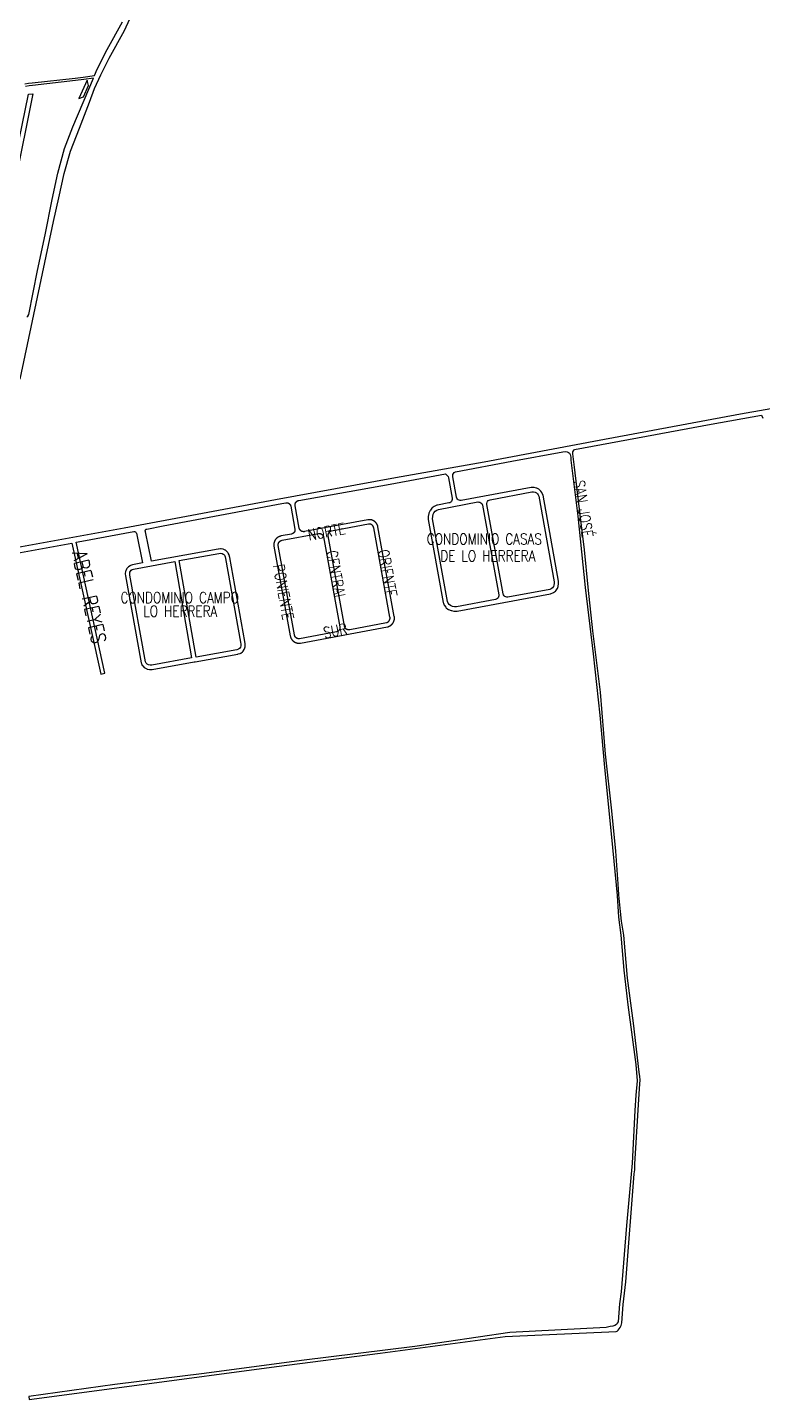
# Model space of a CAD drawing. Extents: x 0 to 349712, y 0 to 6275741.
# Drawn here: x 345301 to 346302, y 6270775 to 6272646 of the extents above; entities that cross this region are included whole.
import ezdxf

# ---------------------------------------------------------------- set-up
doc = ezdxf.new("R2010")
doc.units = 0
doc.header["$LTSCALE"] = 5
doc.layers.add('CALLES-URBANAS', color=6, linetype='Continuous')
doc.layers.add('NOMBRE-CALLE', color=2, linetype='Continuous')
doc.styles.add('ROMANS', font='romans.shx', dxfattribs={"height": 1})

msp = doc.modelspace()

# ---------------------------------------------------------------- linework, layer by layer
at = {"layer": 'CALLES-URBANAS'}
for points, elevation in [([(345290.8, 6272166.2), (345336.3, 6272381.2), (345343.4, 6272413.7), (345350.5, 6272446.7), (345359.3, 6272477.2), (345371.8, 6272508.7), (345385.2, 6272544.2), (345391.8, 6272562.7), (345400.7, 6272581.2), (345412.2, 6272604.2), (345432.8, 6272641.7), (345455.3, 6272690.7)], 26614), ([(345297.2, 6272568.8), (345302.3, 6272569.7), (345307, 6272570.3), (345307.1, 6272570.3), (345365.9, 6272576.8), (345376.8, 6272578.3), (345392, 6272580.4), (345395.6, 6272589.2), (345409.2, 6272615.7), (345430.4, 6272653.7)], 26613), ([(345299.6, 6272251.2), (345301.4, 6272252.2), (345302.4, 6272254.2), (345314.5, 6272314.2), (345324.8, 6272363.2), (345334.3, 6272411.2), (345341.9, 6272447.2), (345351.1, 6272480.7), (345362.3, 6272510.2), (345384.3, 6272561.7), (345390.5, 6272576.7), (345377.3, 6272574.9), (345366.3, 6272573.4), (345307.5, 6272566.9), (345302.8, 6272566.2), (345297.8, 6272565.4)], 26613), ([(345370.8, 6272549.2), (345377, 6272551.2), (345384, 6272566.7), (345381.9, 6272574.2), (345370.8, 6272549.2)], 26604), ([(345268.1, 6272388.2), (345302, 6272554.7), (345307.8, 6272555.2), (345283.3, 6272433.2)], 26613), ([(346365.3, 6272134.7), (346272.3, 6272118.7), (346079.7, 6272082.7), (345922.9, 6272053.2), (345802.1, 6272031.7), (345638.7, 6272001.7), (345432.5, 6271963.2), (345267.6, 6271933.2)], 26614), ([(345678, 6271958.3), (345677.7, 6271958.2), (345677.6, 6271958.2), (345677.5, 6271958.2), (345677.4, 6271958.2), (345677.3, 6271958.2), (345677.2, 6271958.2), (345677.1, 6271958.2), (345677, 6271958.2), (345676.9, 6271958.2), (345676.8, 6271958.2), (345676.7, 6271958.2), (345676.6, 6271958.2), (345676.5, 6271958.2), (345676.4, 6271958.2), (345676.3, 6271958.2), (345676.2, 6271958.3), (345676, 6271958.3), (345675.9, 6271958.3), (345675.8, 6271958.3), (345675.7, 6271958.3), (345675.6, 6271958.3), (345675.5, 6271958.4), (345675.4, 6271958.4), (345675.3, 6271958.4), (345675.2, 6271958.5), (345675.1, 6271958.5), (345675, 6271958.5), (345674.9, 6271958.5), (345674.8, 6271958.6), (345674.7, 6271958.6), (345674.6, 6271958.7), (345674.5, 6271958.7), (345674.4, 6271958.7), (345674.3, 6271958.8), (345674.3, 6271958.8), (345674.2, 6271958.9), (345674.1, 6271958.9), (345674, 6271959), (345673.9, 6271959), (345673.8, 6271959.1), (345673.7, 6271959.2), (345673.6, 6271959.2), (345673.5, 6271959.3), (345673.4, 6271959.3), (345673.4, 6271959.4), (345673.3, 6271959.5), (345673.2, 6271959.5), (345673.1, 6271959.6), (345673, 6271959.7), (345673, 6271959.7), (345672.9, 6271959.8), (345672.8, 6271959.9), (345672.7, 6271959.9), (345672.6, 6271960), (345672.6, 6271960.1), (345672.5, 6271960.2), (345672.4, 6271960.2), (345672.4, 6271960.3), (345672.3, 6271960.4), (345672.2, 6271960.5), (345672.2, 6271960.6), (345672.1, 6271960.7), (345672, 6271960.7), (345672, 6271960.8), (345671.9, 6271960.9), (345671.9, 6271961), (345671.8, 6271961.1), (345671.8, 6271961.2), (345671.7, 6271961.3), (345671.7, 6271961.4), (345671.6, 6271961.5), (345671.6, 6271961.6), (345671.5, 6271961.6), (345671.5, 6271961.7), (345671.4, 6271961.8), (345671.4, 6271961.9), (345671.3, 6271962), (345671.3, 6271962.1), (345671.3, 6271962.2), (345671.2, 6271962.3), (345671.2, 6271962.4), (345671.2, 6271962.5), (345671.1, 6271962.6), (345671, 6271963.1), (345665.5, 6271993.3), (345665.4, 6271994.1), (345665.4, 6271994.2), (345665.4, 6271994.3), (345665.4, 6271994.4), (345665.4, 6271994.5), (345665.4, 6271994.6), (345665.4, 6271994.7), (345665.4, 6271994.9), (345665.4, 6271995), (345665.4, 6271995.1), (345665.4, 6271995.2), (345665.4, 6271995.3), (345665.4, 6271995.4), (345665.4, 6271995.5), (345665.4, 6271995.6), (345665.4, 6271995.7), (345665.4, 6271995.8), (345665.4, 6271995.9), (345665.5, 6271996), (345665.5, 6271996.1), (345665.5, 6271996.2), (345665.5, 6271996.3), (345665.6, 6271996.4), (345665.6, 6271996.5), (345665.6, 6271996.6), (345665.6, 6271996.7), (345665.7, 6271996.8), (345665.7, 6271996.9), (345665.7, 6271997), (345665.8, 6271997.1), (345665.8, 6271997.2), (345665.9, 6271997.3), (345665.9, 6271997.4), (345665.9, 6271997.5), (345666, 6271997.6), (345666, 6271997.7), (345666.1, 6271997.8), (345666.1, 6271997.9), (345666.2, 6271998), (345666.2, 6271998.1), (345666.3, 6271998.1), (345666.4, 6271998.2), (345666.4, 6271998.3), (345666.5, 6271998.4), (345666.5, 6271998.5), (345666.6, 6271998.6), (345666.7, 6271998.7), (345666.7, 6271998.7), (345666.8, 6271998.8), (345666.9, 6271998.9), (345666.9, 6271999), (345667, 6271999.1), (345667.1, 6271999.1), (345667.1, 6271999.2), (345667.2, 6271999.3), (345667.3, 6271999.3), (345667.4, 6271999.4), (345667.5, 6271999.5), (345667.5, 6271999.6), (345667.6, 6271999.6), (345667.7, 6271999.7), (345667.8, 6271999.8), (345667.9, 6271999.8), (345667.9, 6271999.9), (345668, 6271999.9), (345668.1, 6272000), (345668.2, 6272000), (345668.3, 6272000.1), (345668.4, 6272000.2), (345668.5, 6272000.2), (345668.6, 6272000.3), (345668.7, 6272000.3), (345668.8, 6272000.4), (345668.9, 6272000.4), (345669, 6272000.4), (345669.1, 6272000.5), (345669.1, 6272000.5), (345669.2, 6272000.6), (345669.3, 6272000.6), (345669.4, 6272000.6), (345669.5, 6272000.7), (345669.6, 6272000.7), (345669.7, 6272000.7), (345669.8, 6272000.8), (345669.9, 6272000.8), (345670, 6272000.8), (345670.6, 6272000.9), (345795.1, 6272023.2), (345870.3, 6272037.3), (345873.1, 6272034.6), (345873.8, 6272033.3), (345874.3, 6272031.9), (345879.3, 6272003.9), (345879.4, 6272002.3), (345879.1, 6272000.9), (345878.5, 6271999.6), (345877.6, 6271998.6), (345876.2, 6271997.8), (345874.9, 6271997.5), (345859.2, 6271994.6), (345858.6, 6271994.4), (345855.6, 6271993.1), (345854.8, 6271992.7), (345852.3, 6271990.6), (345851.9, 6271990.3), (345849.8, 6271987.7), (345849.4, 6271987.1), (345848, 6271984.3), (345847.8, 6271983.7), (345847, 6271980.1), (345846.9, 6271979.6), (345846.7, 6271975.6), (345846.7, 6271974.9), (345867.3, 6271861.6), (345867.5, 6271860.9), (345868.7, 6271858), (345869, 6271857.4), (345870.7, 6271855.1), (345871.2, 6271854.6), (345873.5, 6271852.5), (345873.6, 6271852.4), (345874, 6271852.1), (345874.5, 6271851.9), (345877.9, 6271850.7), (345878.4, 6271850.6), (345881.7, 6271849.9), (345882.2, 6271849.9), (345885.7, 6271849.8), (345886.3, 6271849.8), (346013.6, 6271873.7), (346014.2, 6271873.8), (346016.7, 6271874.8), (346017.4, 6271875.2), (346020.1, 6271877.2), (346020.7, 6271877.8), (346022.4, 6271880.1), (346022.7, 6271880.7), (346023.8, 6271883.4), (346024, 6271884.1), (346024.4, 6271887), (346024.4, 6271887.4), (346024.5, 6271890), (346024.4, 6271890.6), (346003.2, 6272007.9), (346003.1, 6272008.4), (346002.9, 6272008.9), (346002.8, 6272009.2), (346002.7, 6272009.4), (346001.7, 6272011.5), (346001.5, 6272011.8), (346000.3, 6272013.5), (345999.8, 6272014.1), (345998, 6272015.8), (345997.3, 6272016.2), (345994.9, 6272017.5), (345994.1, 6272017.8), (345991.3, 6272018.4), (345990.8, 6272018.4), (345987.7, 6272018.5), (345987, 6272018.5), (345891.6, 6272000.6), (345890.1, 6272000.7), (345888.8, 6272001), (345887.6, 6272001.6), (345886.5, 6272002.5), (345885.7, 6272003.8), (345885.2, 6272005.1), (345880.2, 6272033), (345880.1, 6272034.6), (345880.4, 6272036.4), (345881.1, 6272037.7), (345882.1, 6272038.8), (345883.8, 6272039.8), (345960.6, 6272054.2), (346030.4, 6272067.2), (346034.1, 6272067.7), (346035.9, 6272067.2), (346038, 6272066.2), (346039.2, 6272065.2), (346040, 6272063.7), (346040.7, 6272061.7), (346041, 6272059.7), (346041.1, 6272058.2), (346041.2, 6272055.7), (346050.4, 6271979.2), (346060.4, 6271882.2), (346071.6, 6271791.7), (346080.7, 6271708.2), (346087, 6271636.7), (346096.3, 6271541.7), (346104.1, 6271462.2), (346106.2, 6271432.7), (346109.4, 6271408.2), (346113.2, 6271360.2), (346118.6, 6271313.2), (346129.8, 6271231.7), (346131.6, 6271209.2), (346129.6, 6271189.7), (346128.3, 6271168.7), (346124.6, 6271097.2), (346117.1, 6271012.2), (346109.7, 6270921.7), (346107.6, 6270905.2), (346105.6, 6270880.7), (346104.4, 6270878.7), (346103.3, 6270877.2), (346101, 6270875.7), (346098.5, 6270874.7), (346094.7, 6270874.2), (346089.3, 6270873.2), (345957.9, 6270866.2), (345828.7, 6270847.2), (345674, 6270828.2), (345541.4, 6270810.2), (345419.7, 6270795.2), (345302.6, 6270778.7), (345303.1, 6270774.7), (345449.7, 6270794.2), (345639.9, 6270819.7), (345781.1, 6270838.2), (345951.6, 6270860.7), (346102.7, 6270867.7), (346104.1, 6270868.2), (346105.5, 6270869.2), (346107.1, 6270871.2), (346108.2, 6270873.2), (346109.7, 6270875.7), (346110.4, 6270879.2), (346112.5, 6270904.2), (346115.9, 6270935.2), (346127.6, 6271082.7), (346128.1, 6271088.2), (346128.3, 6271095.7), (346134.7, 6271198.7), (346135.3, 6271204.7), (346135.4, 6271210.7), (346135.2, 6271215.2), (346134.3, 6271221.2), (346126.4, 6271288.2), (346118.2, 6271349.2), (346113.3, 6271408.2), (346110.1, 6271427.2), (346108.6, 6271440.2), (346106.3, 6271463.2), (346105.5, 6271478.2), (346102.6, 6271522.7), (346097.1, 6271577.7), (346088.4, 6271654.7), (346081.4, 6271739.2), (346071.2, 6271823.2), (346064.7, 6271882.7), (346059.5, 6271933.7), (346053.6, 6271981.2), (346046.1, 6272046.2), (346043.9, 6272064.2), (346043.9, 6272065.7), (346044, 6272067.2), (346044.6, 6272068.7), (346046.1, 6272070.2), (346131.9, 6272086.2), (346232.5, 6272104.7), (346300.8, 6272117.1), (346302.6, 6272112.9)], 26652), ([(345955.3, 6271868.9), (345953.9, 6271868.9), (345952.5, 6271869.2), (345951.1, 6271869.9), (345950.1, 6271870.9), (345949.4, 6271872), (345948.9, 6271873.3), (345926.8, 6271995.5), (345926.8, 6271996.9), (345927.1, 6271998.3), (345927.7, 6271999.5), (345928.6, 6272000.6), (345929.7, 6272001.4), (345931.2, 6272001.9), (345987.8, 6272012.5), (345990.3, 6272012.4), (345992.5, 6272012), (345994.2, 6272011.1), (345995.5, 6272009.9), (345996.4, 6272008.6), (345997.3, 6272006.9), (346018.5, 6271889.8), (346018.4, 6271887.6), (346018.1, 6271885.3), (346017.3, 6271883.4), (346016.1, 6271881.7), (346014.2, 6271880.3), (346012.3, 6271879.5), (345955.3, 6271868.9)], 26616), ([(345250.8, 6271922.7), (345361.1, 6271942.7), (345400.5, 6271764.1), (345406.3, 6271765.4), (345367, 6271943.8), (345374.6, 6271945.2), (345445.4, 6271958.6), (345446.6, 6271958.6), (345447.8, 6271958.1), (345448.5, 6271957.3), (345449.2, 6271956.3), (345457.6, 6271915.8), (345443.6, 6271913.1), (345441.1, 6271912.3), (345440.4, 6271911.9), (345438.3, 6271910.5), (345437.7, 6271909.9), (345436, 6271908), (345435.6, 6271907.3), (345434.5, 6271905), (345434.3, 6271904), (345434, 6271901.4), (345434, 6271900.7), (345434.4, 6271898), (345434.4, 6271897.9), (345455.7, 6271779.2), (345456, 6271778.5), (345457.2, 6271775.9), (345457.7, 6271775.1), (345459.7, 6271773), (345460.6, 6271772.4), (345463.2, 6271771.1), (345464, 6271770.8), (345466.9, 6271770.3), (345467.5, 6271770.3), (345470.3, 6271770.4), (345470.8, 6271770.4), (345527.9, 6271780.7), (345528.4, 6271780.8), (345529, 6271780.9), (345587.4, 6271791.4), (345587.8, 6271791.5), (345590.5, 6271792.3), (345591.4, 6271792.8), (345593.7, 6271794.5), (345594.4, 6271795.2), (345596.1, 6271797.6), (345596.5, 6271798.4), (345597.3, 6271801.1), (345597.5, 6271802), (345597.5, 6271805), (345597.5, 6271805.5), (345597, 6271808.5), (345597, 6271808.6), (345576.6, 6271922.9), (345576.5, 6271923.1), (345575.7, 6271926), (345575.5, 6271926.5), (345574.2, 6271929.1), (345573.7, 6271929.8), (345571.7, 6271931.9), (345570.9, 6271932.5), (345570.4, 6271932.8), (345570.3, 6271932.9), (345569.9, 6271933.1), (345568.3, 6271933.9), (345567.4, 6271934.2), (345564.5, 6271934.7), (345563.7, 6271934.8), (345560.8, 6271934.5), (345560.6, 6271934.4), (345469.7, 6271918), (345461.4, 6271958.1), (345461.2, 6271959.4), (345461.5, 6271960.6), (345462.1, 6271961.5), (345463.3, 6271961.9), (345485.6, 6271966.2), (345647.1, 6271996.7), (345652.6, 6271997.7), (345652.9, 6271997.7), (345653, 6271997.8), (345653.1, 6271997.8), (345653.2, 6271997.8), (345653.3, 6271997.8), (345653.4, 6271997.8), (345653.5, 6271997.8), (345653.7, 6271997.8), (345653.8, 6271997.8), (345653.9, 6271997.8), (345654, 6271997.8), (345654.1, 6271997.8), (345654.2, 6271997.7), (345654.3, 6271997.7), (345654.4, 6271997.7), (345654.5, 6271997.7), (345654.6, 6271997.7), (345654.7, 6271997.7), (345654.8, 6271997.7), (345654.9, 6271997.6), (345655, 6271997.6), (345655.1, 6271997.6), (345655.2, 6271997.6), (345655.3, 6271997.5), (345655.4, 6271997.5), (345655.5, 6271997.5), (345655.6, 6271997.4), (345655.7, 6271997.4), (345655.8, 6271997.3), (345655.9, 6271997.3), (345656, 6271997.3), (345656.1, 6271997.2), (345656.2, 6271997.2), (345656.3, 6271997.1), (345656.4, 6271997.1), (345656.5, 6271997), (345656.6, 6271997), (345656.7, 6271996.9), (345656.8, 6271996.9), (345656.9, 6271996.8), (345656.9, 6271996.8), (345657, 6271996.7), (345657.1, 6271996.6), (345657.2, 6271996.6), (345657.3, 6271996.5), (345657.4, 6271996.4), (345657.5, 6271996.4), (345657.5, 6271996.3), (345657.6, 6271996.2), (345657.7, 6271996.2), (345657.8, 6271996.1), (345657.8, 6271996), (345657.9, 6271995.9), (345658, 6271995.9), (345658.1, 6271995.8), (345658.1, 6271995.7), (345658.2, 6271995.6), (345658.3, 6271995.6), (345658.3, 6271995.5), (345658.4, 6271995.4), (345658.5, 6271995.3), (345658.5, 6271995.2), (345658.6, 6271995.1), (345658.6, 6271995), (345658.7, 6271995), (345658.8, 6271994.9), (345658.8, 6271994.8), (345658.9, 6271994.7), (345658.9, 6271994.6), (345659, 6271994.5), (345659, 6271994.4), (345659.1, 6271994.3), (345659.1, 6271994.2), (345659.1, 6271994.1), (345659.2, 6271994), (345659.2, 6271993.9), (345659.3, 6271993.8), (345659.3, 6271993.7), (345659.3, 6271993.6), (345659.4, 6271993.5), (345659.4, 6271993.4), (345659.4, 6271993.3), (345659.5, 6271993.2), (345659.5, 6271993)], 26654), ([(345659.5, 6271993), (345665.2, 6271961.7), (345665.2, 6271961.6), (345665.2, 6271961.5), (345665.2, 6271961.3), (345665.2, 6271961.2), (345665.2, 6271961.1), (345665.2, 6271961), (345665.2, 6271960.9), (345665.2, 6271960.8), (345665.2, 6271960.7), (345665.2, 6271960.6), (345665.2, 6271960.5), (345665.2, 6271960.4), (345665.2, 6271960.3), (345665.2, 6271960.2), (345665.2, 6271960.1), (345665.2, 6271960), (345665.1, 6271959.9), (345665.1, 6271959.8), (345665.1, 6271959.7), (345665.1, 6271959.6), (345665.1, 6271959.5), (345665, 6271959.4), (345665, 6271959.3), (345665, 6271959.2), (345664.9, 6271959.1), (345664.9, 6271959), (345664.9, 6271958.9), (345664.8, 6271958.8), (345664.8, 6271958.7), (345664.8, 6271958.6), (345664.7, 6271958.5), (345664.7, 6271958.4), (345664.6, 6271958.3), (345664.6, 6271958.2), (345664.5, 6271958.1), (345664.5, 6271958), (345664.4, 6271957.9), (345664.4, 6271957.8), (345664.3, 6271957.7), (345664.3, 6271957.6), (345664.2, 6271957.6), (345664.2, 6271957.5), (345664.1, 6271957.4), (345664, 6271957.3), (345664, 6271957.2), (345663.9, 6271957.1), (345663.8, 6271957), (345663.8, 6271957), (345663.7, 6271956.9), (345663.6, 6271956.8), (345663.6, 6271956.7), (345663.5, 6271956.7), (345663.4, 6271956.6), (345663.3, 6271956.5), (345663.2, 6271956.4), (345663.2, 6271956.4), (345663.1, 6271956.3), (345663, 6271956.2), (345662.9, 6271956.2), (345662.8, 6271956.1), (345662.8, 6271956), (345662.7, 6271956), (345662.6, 6271955.9), (345662.5, 6271955.9), (345662.4, 6271955.8), (345662.3, 6271955.7), (345662.2, 6271955.7), (345662.1, 6271955.6), (345662, 6271955.6), (345662, 6271955.5), (345661.9, 6271955.5), (345661.8, 6271955.5), (345661.7, 6271955.4), (345661.6, 6271955.4), (345661.5, 6271955.3), (345661.4, 6271955.3), (345661.3, 6271955.2), (345661.2, 6271955.2), (345661.1, 6271955.2), (345661, 6271955.1), (345660.9, 6271955.1), (345660.8, 6271955.1), (345660.4, 6271955), (345646.5, 6271952.4), (345646.3, 6271952.4), (345645.5, 6271952.2), (345645.3, 6271952.1), (345645.1, 6271952.1), (345644.9, 6271952), (345644.7, 6271951.9), (345644.5, 6271951.9), (345644.3, 6271951.8), (345644.1, 6271951.7), (345643.9, 6271951.6), (345643.7, 6271951.6), (345643.5, 6271951.5), (345643.4, 6271951.4), (345643.2, 6271951.3), (345643, 6271951.2), (345642.8, 6271951.1), (345642.6, 6271951), (345642.4, 6271950.9), (345642.2, 6271950.8), (345642.1, 6271950.7), (345641.9, 6271950.6), (345641.7, 6271950.5), (345641.5, 6271950.3), (345641.4, 6271950.2), (345641.2, 6271950.1), (345641, 6271950), (345640.9, 6271949.8), (345640.7, 6271949.7), (345640.5, 6271949.6), (345640.4, 6271949.4), (345640.2, 6271949.3), (345640.1, 6271949.1), (345639.9, 6271949), (345639.8, 6271948.8), (345639.6, 6271948.7), (345639.5, 6271948.5), (345639.3, 6271948.4), (345639.2, 6271948.2), (345639.1, 6271948.1), (345638.9, 6271947.9), (345638.8, 6271947.7), (345638.7, 6271947.5), (345638.6, 6271947.4), (345638.4, 6271947.2), (345638.4, 6271947.1), (345638.3, 6271947), (345638.3, 6271947), (345638.2, 6271946.9), (345638.1, 6271946.7), (345638, 6271946.5), (345637.9, 6271946.3), (345637.8, 6271946.1), (345637.7, 6271945.9), (345637.6, 6271945.8), (345637.5, 6271945.6), (345637.4, 6271945.4), (345637.3, 6271945.2), (345637.3, 6271945), (345637.2, 6271944.8), (345637.1, 6271944.6), (345637, 6271944.4), (345637, 6271944.2), (345636.9, 6271944), (345636.8, 6271943.8), (345636.8, 6271943.6), (345636.7, 6271943.4), (345636.7, 6271943.2), (345636.6, 6271943), (345636.6, 6271942.8), (345636.6, 6271942.6), (345636.5, 6271942.4), (345636.5, 6271942.2), (345636.5, 6271941.9), (345636.4, 6271941.7), (345636.4, 6271941.5), (345636.4, 6271941.3), (345636.4, 6271941.1), (345636.4, 6271940.9), (345636.4, 6271940.7), (345636.4, 6271940.5), (345636.4, 6271940.3), (345636.4, 6271940), (345636.4, 6271939.8), (345636.4, 6271939.6), (345636.4, 6271939.4), (345636.4, 6271939.2), (345636.5, 6271939), (345636.5, 6271938.6), (345636.5, 6271938.5), (345658.7, 6271816.3), (345658.7, 6271816.1), (345658.9, 6271815.4), (345658.9, 6271815.2), (345659, 6271815), (345659, 6271814.8), (345659.1, 6271814.6), (345659.2, 6271814.4), (345659.2, 6271814.2), (345659.3, 6271814), (345659.4, 6271813.8), (345659.5, 6271813.6), (345659.6, 6271813.4), (345659.6, 6271813.2), (345659.7, 6271813), (345659.8, 6271812.8), (345659.9, 6271812.7), (345660, 6271812.5), (345660.1, 6271812.3), (345660.2, 6271812.1), (345660.3, 6271811.9), (345660.4, 6271811.7), (345660.6, 6271811.6), (345660.7, 6271811.4), (345660.8, 6271811.2), (345660.9, 6271811), (345661.1, 6271810.9), (345661.2, 6271810.7), (345661.3, 6271810.6), (345661.5, 6271810.4), (345661.6, 6271810.2), (345661.7, 6271810.1), (345661.9, 6271809.9), (345662, 6271809.8), (345662.2, 6271809.6), (345662.3, 6271809.5), (345662.5, 6271809.3), (345662.6, 6271809.2), (345662.8, 6271809), (345663, 6271808.9), (345663.1, 6271808.8), (345663.3, 6271808.7), (345663.5, 6271808.5), (345663.6, 6271808.4), (345663.8, 6271808.3), (345663.9, 6271808.3), (345664, 6271808.2), (345664.2, 6271808.1), (345664.2, 6271808), (345664.3, 6271807.9), (345664.5, 6271807.8), (345664.7, 6271807.8), (345664.8, 6271807.7), (345664.9, 6271807.6), (345665.1, 6271807.5), (345665.3, 6271807.4), (345665.4, 6271807.3), (345665.6, 6271807.2), (345665.8, 6271807.2), (345666, 6271807.1), (345666.2, 6271807), (345666.4, 6271806.9), (345666.6, 6271806.9), (345666.8, 6271806.8), (345667, 6271806.7), (345667.2, 6271806.7), (345667.4, 6271806.6), (345667.6, 6271806.5), (345667.8, 6271806.5), (345668, 6271806.4), (345668.2, 6271806.4), (345668.4, 6271806.4), (345668.7, 6271806.3), (345668.9, 6271806.3), (345669.1, 6271806.3), (345669.3, 6271806.2), (345669.5, 6271806.2), (345669.7, 6271806.2), (345669.9, 6271806.2), (345670.1, 6271806.2), (345670.3, 6271806.2), (345670.5, 6271806.2), (345670.8, 6271806.2), (345671, 6271806.2), (345671.2, 6271806.2), (345671.4, 6271806.2), (345671.6, 6271806.2), (345671.8, 6271806.2), (345672, 6271806.2), (345672.3, 6271806.3), (345672.5, 6271806.3), (345791.1, 6271828.5), (345791.3, 6271828.5), (345791.6, 6271828.6), (345791.8, 6271828.7), (345792, 6271828.7), (345792.2, 6271828.8), (345792.4, 6271828.9), (345792.6, 6271828.9), (345792.8, 6271829), (345793, 6271829.1), (345793.2, 6271829.1), (345793.4, 6271829.2), (345793.6, 6271829.3), (345793.8, 6271829.4), (345794, 6271829.5), (345794.2, 6271829.6), (345794.4, 6271829.7), (345794.6, 6271829.8), (345794.7, 6271829.9), (345794.9, 6271830), (345795.1, 6271830.1), (345795.3, 6271830.2), (345795.4, 6271830.3), (345795.6, 6271830.4), (345795.8, 6271830.6), (345796, 6271830.7), (345796.1, 6271830.8), (345796.3, 6271831), (345796.4, 6271831.1), (345796.6, 6271831.2), (345796.8, 6271831.4), (345796.9, 6271831.5), (345797.1, 6271831.7), (345797.2, 6271831.8), (345797.4, 6271832), (345797.5, 6271832.1), (345797.7, 6271832.3), (345797.8, 6271832.4), (345797.9, 6271832.6), (345798.1, 6271832.7), (345798.2, 6271832.9), (345798.3, 6271833.1), (345798.4, 6271833.2), (345798.4, 6271833.2), (345798.5, 6271833.4), (345798.6, 6271833.5), (345798.7, 6271833.6), (345798.8, 6271833.8), (345798.9, 6271833.9), (345799, 6271834.1), (345799.1, 6271834.3), (345799.2, 6271834.5), (345799.3, 6271834.7), (345799.4, 6271834.9), (345799.5, 6271835), (345799.6, 6271835.2), (345799.7, 6271835.4), (345799.8, 6271835.6), (345799.9, 6271835.8), (345799.9, 6271836), (345800, 6271836.2), (345800.1, 6271836.4), (345800.1, 6271836.6), (345800.2, 6271836.8), (345800.3, 6271837), (345800.3, 6271837.2), (345800.4, 6271837.4), (345800.4, 6271837.6), (345800.5, 6271837.8), (345800.5, 6271838), (345800.5, 6271838.2), (345800.6, 6271838.4), (345800.6, 6271838.6), (345800.6, 6271838.9), (345800.7, 6271839.1), (345800.7, 6271839.3), (345800.7, 6271839.5), (345800.7, 6271839.7), (345800.7, 6271839.9), (345800.7, 6271840.1), (345800.7, 6271840.3), (345800.7, 6271840.5), (345800.7, 6271840.7), (345800.7, 6271841), (345800.7, 6271841.2), (345800.7, 6271841.4), (345800.6, 6271841.6), (345800.6, 6271841.8), (345800.6, 6271842), (345800.5, 6271842.4), (345800.5, 6271842.5), (345778.3, 6271964.8), (345778.3, 6271964.9), (345778.2, 6271965.5), (345778.1, 6271965.7), (345778.1, 6271965.9), (345778, 6271966.1), (345777.9, 6271966.3), (345777.9, 6271966.5), (345777.8, 6271966.7), (345777.7, 6271966.9), (345777.6, 6271967.1), (345777.6, 6271967.3), (345777.5, 6271967.5), (345777.4, 6271967.7), (345777.3, 6271967.9), (345777.2, 6271968.1), (345777.1, 6271968.2), (345777, 6271968.4), (345776.9, 6271968.6), (345776.8, 6271968.8), (345776.7, 6271969), (345776.6, 6271969.1), (345776.5, 6271969.3), (345776.3, 6271969.5), (345776.2, 6271969.7), (345776.1, 6271969.8), (345776, 6271970), (345775.8, 6271970.2), (345775.7, 6271970.3), (345775.6, 6271970.5), (345775.4, 6271970.6), (345775.3, 6271970.8), (345775.1, 6271970.9), (345775, 6271971.1), (345774.8, 6271971.2), (345774.7, 6271971.4), (345774.5, 6271971.5), (345774.4, 6271971.7), (345774.2, 6271971.8), (345774.1, 6271971.9), (345774, 6271971.9), (345773.9, 6271972.1), (345773.7, 6271972.2), (345773.6, 6271972.3), (345773.4, 6271972.4), (345773.2, 6271972.6), (345773, 6271972.7), (345772.9, 6271972.8), (345772.7, 6271972.9), (345772.5, 6271973), (345772.3, 6271973.1), (345772.1, 6271973.2), (345771.9, 6271973.3), (345771.7, 6271973.4), (345771.6, 6271973.5), (345771.4, 6271973.6), (345771.2, 6271973.7), (345771, 6271973.7), (345770.8, 6271973.8), (345770.6, 6271973.9), (345770.4, 6271974), (345770.2, 6271974), (345770, 6271974.1), (345769.8, 6271974.2), (345769.6, 6271974.2), (345769.4, 6271974.3), (345769.2, 6271974.3), (345769, 6271974.4), (345768.8, 6271974.4), (345768.6, 6271974.4), (345768.3, 6271974.5), (345768.1, 6271974.5), (345767.9, 6271974.5), (345767.7, 6271974.6), (345767.5, 6271974.6), (345767.3, 6271974.6), (345767.1, 6271974.6), (345766.9, 6271974.6), (345766.7, 6271974.6), (345766.5, 6271974.6), (345766.3, 6271974.6), (345766, 6271974.6), (345765.8, 6271974.6), (345765.6, 6271974.6), (345765.4, 6271974.6), (345765.2, 6271974.6), (345764.7, 6271974.5), (345764.5, 6271974.5), (345678, 6271958.3)], 26621), ([(345885.5, 6271855.8), (345882.6, 6271855.9), (345879.7, 6271856.4), (345877.1, 6271857.4), (345875.4, 6271858.9), (345874.1, 6271860.7), (345873.1, 6271862.9), (345852.7, 6271975.6), (345852.9, 6271979), (345853.6, 6271982), (345854.6, 6271984.1), (345856.3, 6271986.2), (345858.3, 6271987.7), (345860.7, 6271988.7), (345914.5, 6271998.8), (345915.9, 6271998.7), (345917.2, 6271998.4), (345918.6, 6271997.7), (345919.7, 6271996.8), (345920.3, 6271995.6), (345920.8, 6271994.4), (345943, 6271872.1), (345943, 6271870.7), (345942.7, 6271869.4), (345942.1, 6271868), (345941, 6271867), (345939.9, 6271866.2), (345938.6, 6271865.7), (345885.5, 6271855.8)], 26617), ([(345732.2, 6271829.8), (345732.3, 6271829.4), (345732.4, 6271829.3), (345732.4, 6271829.2), (345732.4, 6271829.1), (345732.4, 6271829), (345732.5, 6271828.9), (345732.5, 6271828.8), (345732.5, 6271828.7), (345732.6, 6271828.6), (345732.6, 6271828.5), (345732.7, 6271828.4), (345732.7, 6271828.3), (345732.7, 6271828.2), (345732.8, 6271828.1), (345732.8, 6271828), (345732.9, 6271827.9), (345732.9, 6271827.9), (345733, 6271827.8), (345733.1, 6271827.7), (345733.1, 6271827.6), (345733.2, 6271827.5), (345733.2, 6271827.4), (345733.3, 6271827.3), (345733.3, 6271827.2), (345733.4, 6271827.2), (345733.5, 6271827.1), (345733.5, 6271827), (345733.6, 6271826.9), (345733.7, 6271826.8), (345733.7, 6271826.8), (345733.8, 6271826.7), (345733.9, 6271826.6), (345734, 6271826.5), (345734, 6271826.5), (345734.1, 6271826.4), (345734.2, 6271826.3), (345734.3, 6271826.2), (345734.4, 6271826.2), (345734.4, 6271826.1), (345734.5, 6271826.1), (345734.6, 6271826), (345734.7, 6271825.9), (345734.8, 6271825.9), (345734.9, 6271825.8), (345735, 6271825.8), (345735, 6271825.7), (345735.1, 6271825.6), (345735.2, 6271825.6), (345735.3, 6271825.5), (345735.4, 6271825.5), (345735.5, 6271825.4), (345735.6, 6271825.4), (345735.7, 6271825.4), (345735.8, 6271825.3), (345735.9, 6271825.3), (345736, 6271825.2), (345736.1, 6271825.2), (345736.2, 6271825.2), (345736.3, 6271825.1), (345736.4, 6271825.1), (345736.5, 6271825.1), (345736.6, 6271825), (345736.7, 6271825), (345736.8, 6271825), (345736.9, 6271825), (345737, 6271824.9), (345737.1, 6271824.9), (345737.2, 6271824.9), (345737.3, 6271824.9), (345737.4, 6271824.9), (345737.5, 6271824.9), (345737.6, 6271824.8), (345737.7, 6271824.8), (345737.8, 6271824.8), (345737.9, 6271824.8), (345738, 6271824.8), (345738.1, 6271824.8), (345738.2, 6271824.8), (345738.4, 6271824.8), (345738.5, 6271824.8), (345738.6, 6271824.8), (345738.7, 6271824.8), (345738.8, 6271824.8), (345738.9, 6271824.9), (345739, 6271824.9), (345739.1, 6271824.9), (345739.9, 6271825), (345789.9, 6271834.4), (345790.1, 6271834.4), (345790.3, 6271834.5), (345790.4, 6271834.5), (345790.5, 6271834.5), (345790.6, 6271834.5), (345790.7, 6271834.6), (345790.8, 6271834.6), (345790.9, 6271834.7), (345790.9, 6271834.7), (345791, 6271834.7), (345791.1, 6271834.8), (345791.2, 6271834.8), (345791.3, 6271834.9), (345791.4, 6271834.9), (345791.5, 6271835), (345791.6, 6271835), (345791.7, 6271835.1), (345791.8, 6271835.1), (345791.9, 6271835.2), (345792, 6271835.2), (345792.1, 6271835.3), (345792.1, 6271835.3), (345792.2, 6271835.4), (345792.3, 6271835.5), (345792.4, 6271835.5), (345792.5, 6271835.6), (345792.6, 6271835.7), (345792.6, 6271835.7), (345792.7, 6271835.8), (345792.8, 6271835.9), (345792.9, 6271835.9), (345793, 6271836), (345793, 6271836.1), (345793.1, 6271836.2), (345793.2, 6271836.3), (345793.2, 6271836.3), (345793.3, 6271836.4), (345793.4, 6271836.5), (345793.4, 6271836.6), (345793.6, 6271836.7), (345793.6, 6271836.8), (345793.7, 6271836.9), (345793.7, 6271837), (345793.9, 6271837.1), (345793.9, 6271837.3), (345794, 6271837.4), (345794, 6271837.5), (345794.1, 6271837.6), (345794.1, 6271837.6), (345794.2, 6271837.7), (345794.2, 6271837.8), (345794.2, 6271837.9), (345794.3, 6271838), (345794.3, 6271838.1), (345794.4, 6271838.2), (345794.4, 6271838.3), (345794.4, 6271838.4), (345794.5, 6271838.5), (345794.5, 6271838.6), (345794.5, 6271838.7), (345794.5, 6271838.8), (345794.6, 6271838.9), (345794.6, 6271839), (345794.6, 6271839.1), (345794.6, 6271839.2), (345794.6, 6271839.3), (345794.7, 6271839.5), (345794.7, 6271839.6), (345794.7, 6271839.7), (345794.7, 6271839.8), (345794.7, 6271839.9), (345794.7, 6271840), (345794.7, 6271840.1), (345794.7, 6271840.2), (345794.7, 6271840.3), (345794.7, 6271840.4), (345794.7, 6271840.5), (345794.7, 6271840.6), (345794.7, 6271840.7), (345794.7, 6271840.8), (345794.7, 6271840.9), (345794.7, 6271841), (345794.7, 6271841.1), (345794.6, 6271841.5), (345772.5, 6271963.6), (345772.4, 6271964), (345772.3, 6271964.1), (345772.3, 6271964.2), (345772.3, 6271964.3), (345772.2, 6271964.4), (345772.2, 6271964.5), (345772.2, 6271964.6), (345772.1, 6271964.7), (345772.1, 6271964.8), (345772.1, 6271964.9), (345772, 6271965), (345772, 6271965.1), (345771.9, 6271965.2), (345771.9, 6271965.3), (345771.8, 6271965.4), (345771.8, 6271965.5), (345771.7, 6271965.6), (345771.7, 6271965.7), (345771.6, 6271965.8), (345771.6, 6271965.9), (345771.5, 6271965.9), (345771.4, 6271966), (345771.4, 6271966.1), (345771.3, 6271966.2), (345771.3, 6271966.3), (345771.2, 6271966.4), (345771.1, 6271966.5), (345771, 6271966.5), (345771, 6271966.6), (345770.9, 6271966.7), (345770.8, 6271966.8), (345770.8, 6271966.8), (345770.7, 6271966.9), (345770.6, 6271967), (345770.5, 6271967.1), (345770.5, 6271967.1), (345770.4, 6271967.2), (345770.3, 6271967.3), (345770.2, 6271967.3), (345770.1, 6271967.4), (345770.1, 6271967.5), (345770, 6271967.5), (345769.9, 6271967.6), (345769.8, 6271967.6), (345769.7, 6271967.7), (345769.6, 6271967.8), (345769.5, 6271967.8), (345769.4, 6271967.9), (345769.3, 6271967.9), (345769.2, 6271968), (345769.1, 6271968), (345769, 6271968), (345768.9, 6271968.1), (345768.8, 6271968.1), (345768.8, 6271968.2), (345768.7, 6271968.2), (345768.6, 6271968.3), (345768.5, 6271968.3), (345768.4, 6271968.3), (345768.3, 6271968.4), (345768.2, 6271968.4), (345768, 6271968.4), (345767.9, 6271968.4), (345767.8, 6271968.5), (345767.7, 6271968.5), (345767.6, 6271968.5), (345767.5, 6271968.5), (345767.4, 6271968.5), (345767.3, 6271968.6), (345767.2, 6271968.6), (345767.1, 6271968.6), (345767, 6271968.6), (345766.9, 6271968.6), (345766.8, 6271968.6), (345766.7, 6271968.6), (345766.6, 6271968.6), (345766.5, 6271968.6), (345766.4, 6271968.6), (345766.3, 6271968.6), (345766.2, 6271968.6), (345766.1, 6271968.6), (345766, 6271968.6), (345765.9, 6271968.6), (345765.5, 6271968.5), (345715.1, 6271959.1), (345714.5, 6271959), (345714.4, 6271958.9), (345714.3, 6271958.9), (345714.2, 6271958.9), (345714.1, 6271958.8), (345714, 6271958.8), (345713.9, 6271958.8), (345713.8, 6271958.7), (345713.7, 6271958.7), (345713.6, 6271958.7), (345713.5, 6271958.6), (345713.4, 6271958.6), (345713.3, 6271958.5), (345713.2, 6271958.5), (345713.1, 6271958.4), (345713, 6271958.4), (345712.9, 6271958.3), (345712.9, 6271958.3), (345712.8, 6271958.2), (345712.7, 6271958.2), (345712.6, 6271958.1), (345712.5, 6271958), (345712.4, 6271958), (345712.3, 6271957.9), (345712.2, 6271957.8), (345712.2, 6271957.8), (345712.1, 6271957.7), (345712, 6271957.6), (345711.9, 6271957.6), (345711.8, 6271957.5), (345711.8, 6271957.4), (345711.7, 6271957.3), (345711.6, 6271957.3), (345711.5, 6271957.2), (345711.5, 6271957.1), (345711.4, 6271957), (345711.3, 6271957), (345711.3, 6271956.9), (345711.2, 6271956.8), (345711.1, 6271956.7), (345711.1, 6271956.6), (345711, 6271956.5), (345711, 6271956.4), (345710.9, 6271956.4), (345710.8, 6271956.3), (345710.8, 6271956.2), (345710.7, 6271956.1), (345710.7, 6271956), (345710.6, 6271955.9), (345710.6, 6271955.8), (345710.5, 6271955.7), (345710.5, 6271955.6), (345710.5, 6271955.5), (345710.4, 6271955.4), (345710.4, 6271955.3), (345710.3, 6271955.2), (345710.3, 6271955.1), (345710.3, 6271955), (345710.2, 6271954.9), (345710.2, 6271954.8), (345710.2, 6271954.7), (345710.1, 6271954.6), (345710.1, 6271954.5), (345710.1, 6271954.4), (345710.1, 6271954.3), (345710.1, 6271954.2), (345710, 6271954.1), (345710, 6271954), (345710, 6271953.9), (345710, 6271953.8), (345710, 6271953.7), (345710, 6271953.6), (345710, 6271953.5), (345710, 6271953.4), (345710, 6271953.2), (345710, 6271953.1), (345710, 6271953), (345710, 6271952.9), (345710, 6271952.8), (345710, 6271952.7), (345710, 6271952.5), (345732.2, 6271829.8)], 26619), ([(345721.7, 6271821.6), (345671.5, 6271812.2), (345671.3, 6271812.2), (345671.2, 6271812.2), (345671.1, 6271812.2), (345671, 6271812.2), (345670.9, 6271812.2), (345670.8, 6271812.2), (345670.7, 6271812.2), (345670.6, 6271812.2), (345670.5, 6271812.2), (345670.4, 6271812.2), (345670.3, 6271812.2), (345670.2, 6271812.2), (345670, 6271812.2), (345669.9, 6271812.2), (345669.8, 6271812.2), (345669.7, 6271812.2), (345669.6, 6271812.2), (345669.5, 6271812.3), (345669.4, 6271812.3), (345669.3, 6271812.3), (345669.2, 6271812.3), (345669.1, 6271812.4), (345669, 6271812.4), (345668.9, 6271812.4), (345668.8, 6271812.4), (345668.7, 6271812.5), (345668.6, 6271812.5), (345668.5, 6271812.5), (345668.4, 6271812.6), (345668.3, 6271812.6), (345668.2, 6271812.7), (345668.1, 6271812.7), (345668, 6271812.8), (345667.9, 6271812.8), (345667.8, 6271812.9), (345667.7, 6271812.9), (345667.6, 6271812.9), (345667.5, 6271813), (345667.4, 6271813.1), (345667.4, 6271813.1), (345667.3, 6271813.2), (345667.2, 6271813.2), (345667.1, 6271813.3), (345667, 6271813.4), (345666.9, 6271813.4), (345666.8, 6271813.5), (345666.8, 6271813.6), (345666.7, 6271813.6), (345666.6, 6271813.7), (345666.5, 6271813.8), (345666.4, 6271813.8), (345666.4, 6271813.9), (345666.3, 6271814), (345666.2, 6271814.1), (345666.1, 6271814.1), (345666.1, 6271814.2), (345666, 6271814.3), (345665.9, 6271814.4), (345665.9, 6271814.5), (345665.8, 6271814.5), (345665.7, 6271814.6), (345665.7, 6271814.7), (345665.6, 6271814.8), (345665.6, 6271814.9), (345665.5, 6271815), (345665.4, 6271815.1), (345665.4, 6271815.2), (345665.3, 6271815.3), (345665.3, 6271815.4), (345665.2, 6271815.4), (345665.2, 6271815.5), (345665.1, 6271815.6), (345665.1, 6271815.7), (345665, 6271815.8), (345665, 6271815.9), (345665, 6271816), (345664.9, 6271816.1), (345664.9, 6271816.2), (345664.9, 6271816.3), (345664.8, 6271816.4), (345664.8, 6271816.5), (345664.8, 6271816.6), (345664.7, 6271816.7), (345664.7, 6271816.8), (345664.6, 6271817.4), (345642.4, 6271939.5), (345642.4, 6271939.7), (345642.4, 6271939.8), (345642.4, 6271939.9), (345642.4, 6271940), (345642.4, 6271940.2), (345642.4, 6271940.3), (345642.4, 6271940.4), (345642.4, 6271940.5), (345642.4, 6271940.6), (345642.4, 6271940.7), (345642.4, 6271940.8), (345642.4, 6271940.9), (345642.4, 6271941), (345642.4, 6271941.1), (345642.4, 6271941.2), (345642.4, 6271941.3), (345642.4, 6271941.4), (345642.5, 6271941.5), (345642.5, 6271941.6), (345642.5, 6271941.7), (345642.5, 6271941.8), (345642.6, 6271941.9), (345642.6, 6271942), (345642.6, 6271942.1), (345642.6, 6271942.2), (345642.7, 6271942.3), (345642.7, 6271942.4), (345642.7, 6271942.5), (345642.8, 6271942.6), (345642.8, 6271942.7), (345642.9, 6271942.8), (345642.9, 6271942.9), (345642.9, 6271943), (345643, 6271943.1), (345643, 6271943.2), (345643.1, 6271943.3), (345643.1, 6271943.4), (345643.2, 6271943.5), (345643.2, 6271943.6), (345643.3, 6271943.7), (345643.4, 6271943.8), (345643.5, 6271944), (345643.5, 6271944), (345643.6, 6271944.1), (345643.7, 6271944.2), (345643.7, 6271944.3), (345643.8, 6271944.4), (345643.9, 6271944.4), (345643.9, 6271944.5), (345644, 6271944.6), (345644.1, 6271944.7), (345644.2, 6271944.8), (345644.2, 6271944.8), (345644.3, 6271944.9), (345644.4, 6271945), (345644.5, 6271945), (345644.6, 6271945.1), (345644.6, 6271945.2), (345644.7, 6271945.2), (345644.8, 6271945.3), (345644.9, 6271945.4), (345645, 6271945.4), (345645.1, 6271945.5), (345645.1, 6271945.6), (345645.2, 6271945.6), (345645.3, 6271945.7), (345645.4, 6271945.7), (345645.5, 6271945.8), (345645.6, 6271945.8), (345645.7, 6271945.9), (345645.8, 6271945.9), (345645.9, 6271946), (345646, 6271946), (345646.1, 6271946), (345646.2, 6271946.1), (345646.3, 6271946.1), (345646.4, 6271946.2), (345646.5, 6271946.2), (345646.6, 6271946.2), (345646.7, 6271946.3), (345646.8, 6271946.3), (345646.9, 6271946.3), (345647, 6271946.3), (345647.7, 6271946.5), (345697.2, 6271955.8), (345697.6, 6271955.8), (345697.7, 6271955.8), (345697.8, 6271955.8), (345697.9, 6271955.8), (345698, 6271955.8), (345698.1, 6271955.8), (345698.2, 6271955.8), (345698.3, 6271955.8), (345698.4, 6271955.8), (345698.5, 6271955.8), (345698.7, 6271955.8), (345698.8, 6271955.8), (345698.9, 6271955.8), (345699, 6271955.8), (345699.1, 6271955.8), (345699.2, 6271955.8), (345699.3, 6271955.8), (345699.4, 6271955.7), (345699.5, 6271955.7), (345699.6, 6271955.7), (345699.7, 6271955.7), (345699.8, 6271955.6), (345699.9, 6271955.6), (345700, 6271955.6), (345700.1, 6271955.6), (345700.2, 6271955.5), (345700.3, 6271955.5), (345700.4, 6271955.4), (345700.5, 6271955.4), (345700.6, 6271955.4), (345700.7, 6271955.3), (345700.8, 6271955.3), (345700.9, 6271955.2), (345701, 6271955.2), (345701.1, 6271955.1), (345701.2, 6271955.1), (345701.3, 6271955), (345701.3, 6271955), (345701.4, 6271954.9), (345701.5, 6271954.9), (345701.6, 6271954.8), (345701.7, 6271954.8), (345701.8, 6271954.7), (345701.9, 6271954.6), (345702, 6271954.6), (345702, 6271954.5), (345702.1, 6271954.4), (345702.2, 6271954.4), (345702.3, 6271954.3), (345702.4, 6271954.2), (345702.4, 6271954.2), (345702.5, 6271954.1), (345702.6, 6271954), (345702.7, 6271953.9), (345702.7, 6271953.8), (345702.8, 6271953.8), (345702.9, 6271953.7), (345702.9, 6271953.6), (345703, 6271953.5), (345703.1, 6271953.4), (345703.1, 6271953.4), (345703.2, 6271953.3), (345703.2, 6271953.2), (345703.3, 6271953.1), (345703.4, 6271953), (345703.4, 6271952.9), (345703.5, 6271952.8), (345703.5, 6271952.7), (345703.6, 6271952.6), (345703.6, 6271952.5), (345703.7, 6271952.5), (345703.7, 6271952.4), (345703.8, 6271952.3), (345703.8, 6271952.2), (345703.8, 6271952.1), (345703.9, 6271952), (345703.9, 6271951.9), (345703.9, 6271951.8), (345704, 6271951.7), (345704, 6271951.6), (345704, 6271951.5), (345704.1, 6271951.4), (345704.1, 6271951.3), (345704.2, 6271951), (345726.4, 6271828.5), (345726.4, 6271828.2), (345726.4, 6271828.1), (345726.4, 6271828), (345726.4, 6271827.9), (345726.4, 6271827.8), (345726.4, 6271827.7), (345726.4, 6271827.6), (345726.4, 6271827.5), (345726.4, 6271827.4), (345726.4, 6271827.2), (345726.4, 6271827.1), (345726.4, 6271827), (345726.4, 6271826.9), (345726.4, 6271826.8), (345726.4, 6271826.7), (345726.4, 6271826.6), (345726.4, 6271826.5), (345726.3, 6271826.4), (345726.3, 6271826.3), (345726.3, 6271826.2), (345726.3, 6271826.1), (345726.2, 6271826), (345726.2, 6271825.9), (345726.2, 6271825.8), (345726.2, 6271825.7), (345726.1, 6271825.6), (345726.1, 6271825.5), (345726.1, 6271825.4), (345726, 6271825.3), (345726, 6271825.2), (345725.9, 6271825.1), (345725.9, 6271825), (345725.8, 6271824.9), (345725.8, 6271824.8), (345725.7, 6271824.7), (345725.7, 6271824.6), (345725.6, 6271824.5), (345725.6, 6271824.4), (345725.5, 6271824.3), (345725.5, 6271824.3), (345725.4, 6271824.2), (345725.4, 6271824.1), (345725.3, 6271824), (345725.2, 6271823.9), (345725.2, 6271823.8), (345725.1, 6271823.7), (345725, 6271823.7), (345725, 6271823.6), (345724.9, 6271823.5), (345724.8, 6271823.4), (345724.8, 6271823.3), (345724.7, 6271823.3), (345724.6, 6271823.2), (345724.5, 6271823.1), (345724.5, 6271823.1), (345724.4, 6271823), (345724.3, 6271822.9), (345724.2, 6271822.8), (345724.1, 6271822.8), (345724.1, 6271822.7), (345724, 6271822.7), (345723.9, 6271822.6), (345723.8, 6271822.5), (345723.7, 6271822.5), (345723.6, 6271822.4), (345723.5, 6271822.4), (345723.4, 6271822.3), (345723.3, 6271822.3), (345723.3, 6271822.2), (345723.2, 6271822.2), (345723.1, 6271822.1), (345723, 6271822.1), (345722.9, 6271822), (345722.8, 6271822), (345722.7, 6271821.9), (345722.6, 6271821.9), (345722.5, 6271821.9), (345722.4, 6271821.8), (345722.3, 6271821.8), (345722.2, 6271821.8), (345722.1, 6271821.7), (345722, 6271821.7), (345721.7, 6271821.6)], 26620), ([(345530.4, 6271787.2), (345507.2, 6271918.8), (345561.5, 6271928.5), (345563.9, 6271928.8), (345565.9, 6271928.4), (345567.4, 6271927.6), (345567.5, 6271927.6), (345567.7, 6271927.5), (345569, 6271926), (345570, 6271924.1), (345570.7, 6271921.6), (345591.1, 6271807.6), (345591.5, 6271804.8), (345591.5, 6271802.6), (345590.9, 6271800.7), (345589.8, 6271799.1), (345588.2, 6271797.9), (345586.1, 6271797.2), (345530.4, 6271787.2)], 26622), ([(345467.7, 6271776.3), (345465.4, 6271776.7), (345463.7, 6271777.5), (345462.4, 6271778.9), (345461.6, 6271780.7), (345440.3, 6271898.9), (345440, 6271901.1), (345440.2, 6271902.9), (345440.9, 6271904.4), (345442, 6271905.7), (345443.4, 6271906.7), (345445.3, 6271907.3), (345501.3, 6271917.7), (345524.4, 6271786.1), (345470, 6271776.3), (345467.7, 6271776.3)], 26623)]:
    msp.add_lwpolyline(points, dxfattribs=dict(at, elevation=elevation))

# ---------------------------------------------------------------- texts
at = {"layer": 'NOMBRE-CALLE', "style": 'ROMANS', "width": 0.8}
for s, height, rotation, p in [('SAN JOSÉ', 15, 278.8748, (346044.7, 6272027.1)), ('NORTE', 15, 10.5957, (345684.3, 6271946.1)), ('ABEL REYES', 20, 282.4367, (345361.3, 6271929.7)), ('CENTRAL', 15, 280.2798, (345707.8, 6271931.1)), ('ORIENTE', 15, 280.2798, (345778.1, 6271932.4)), ('PONIENTE', 15, 280.2798, (345635.2, 6271912.3)), ('SUR', 15, 10.5957, (345705.5, 6271812.8))]:
    msp.add_text(s, height=height, rotation=rotation, dxfattribs=at).set_placement(p)
for s, p in [('CONDOMINIO CASAS', (345844.8, 6271940.8)), ('DE LO HERRERA', (345863.2, 6271917.8)), ('CONDOMINIO CAMPO', (345427.5, 6271860.8)), ('LO HERRERA', (345458.6, 6271842.3))]:
    msp.add_text(s, height=15, dxfattribs=at).set_placement(p)

doc.saveas('drawing.dxf')
